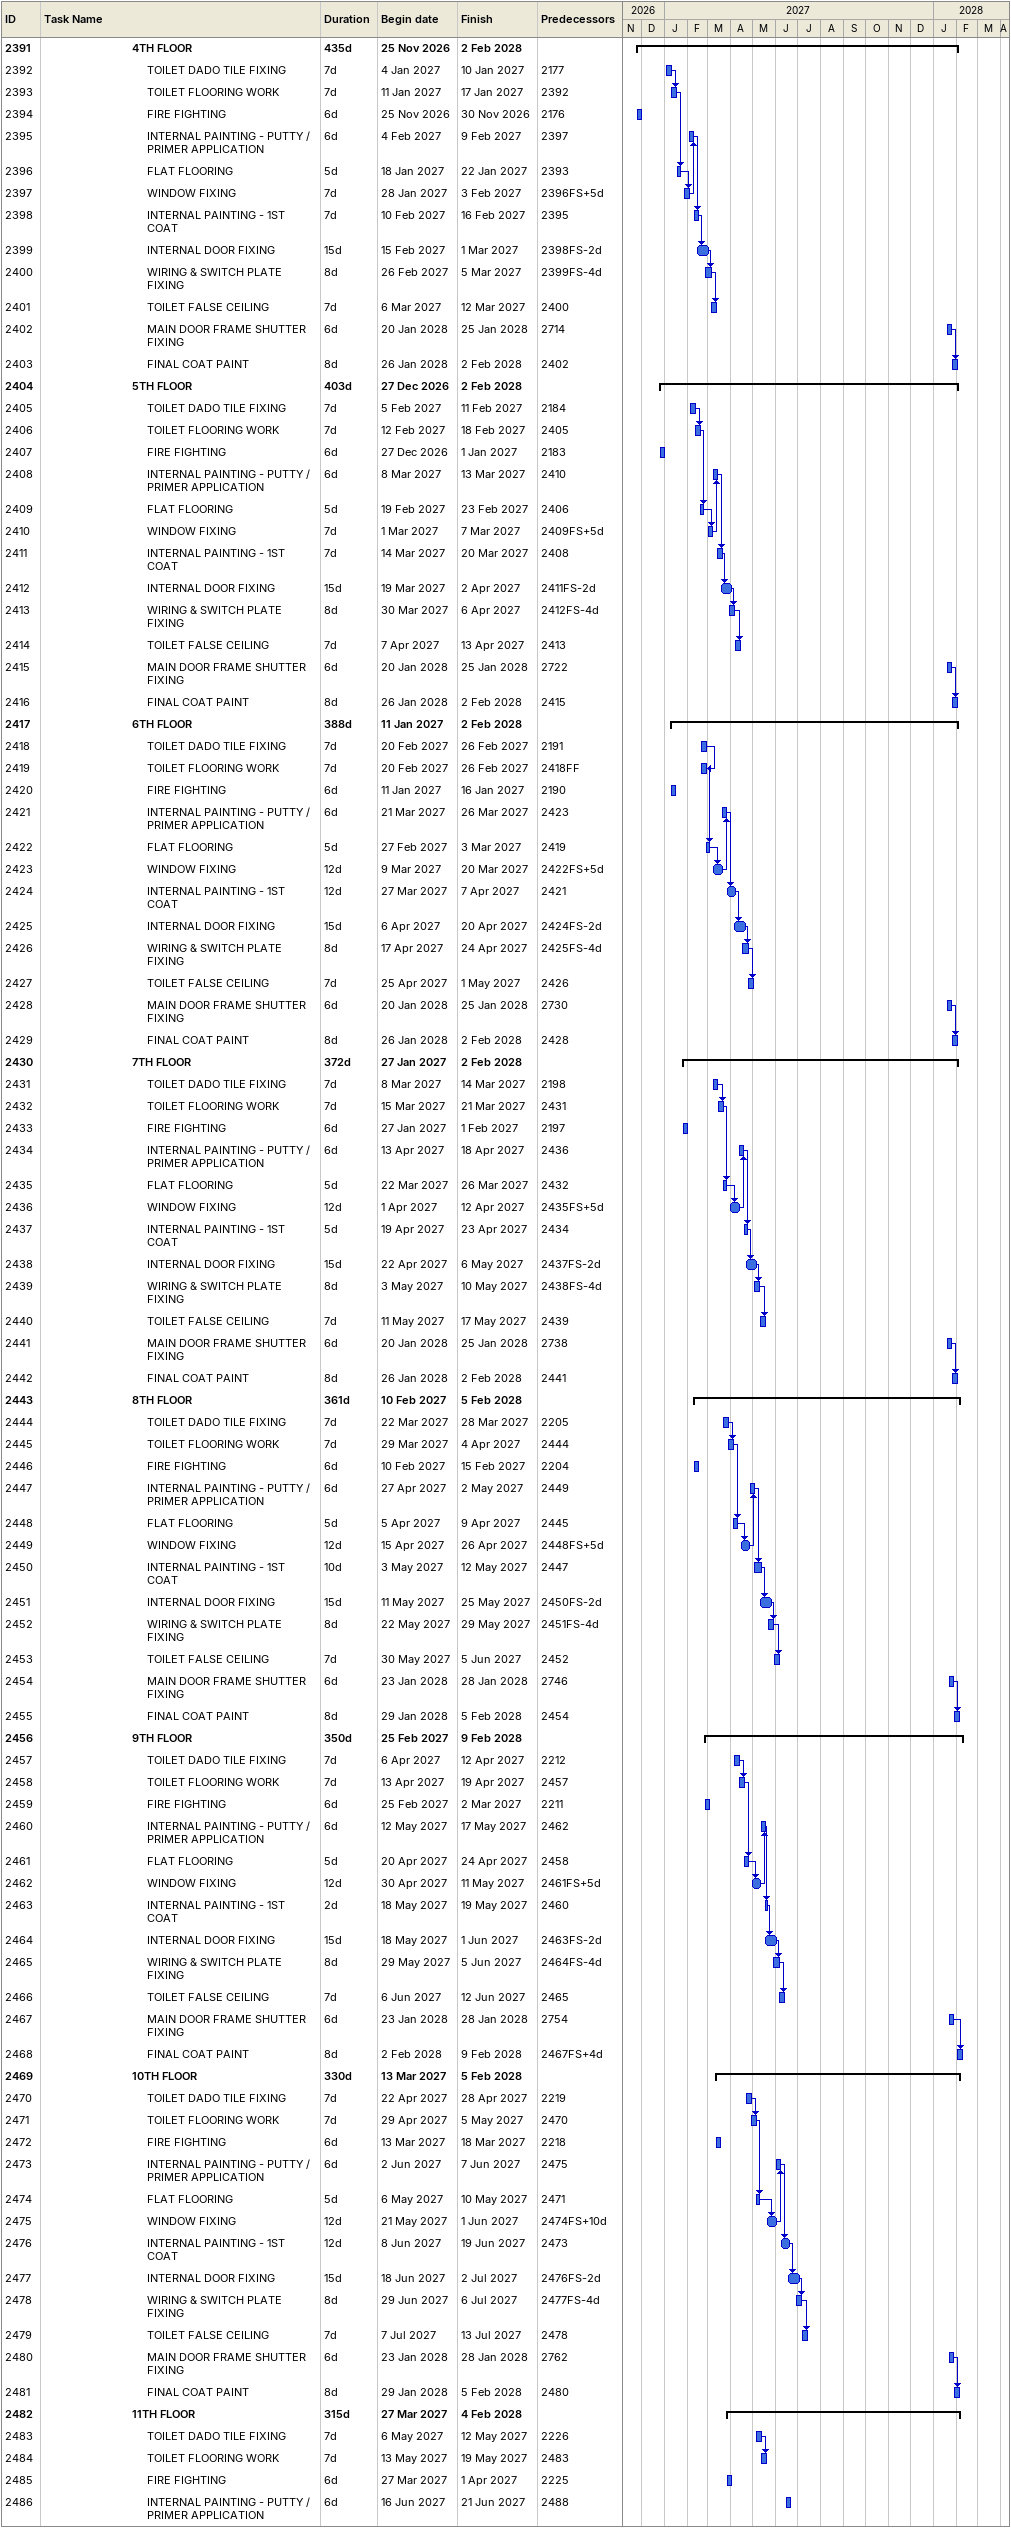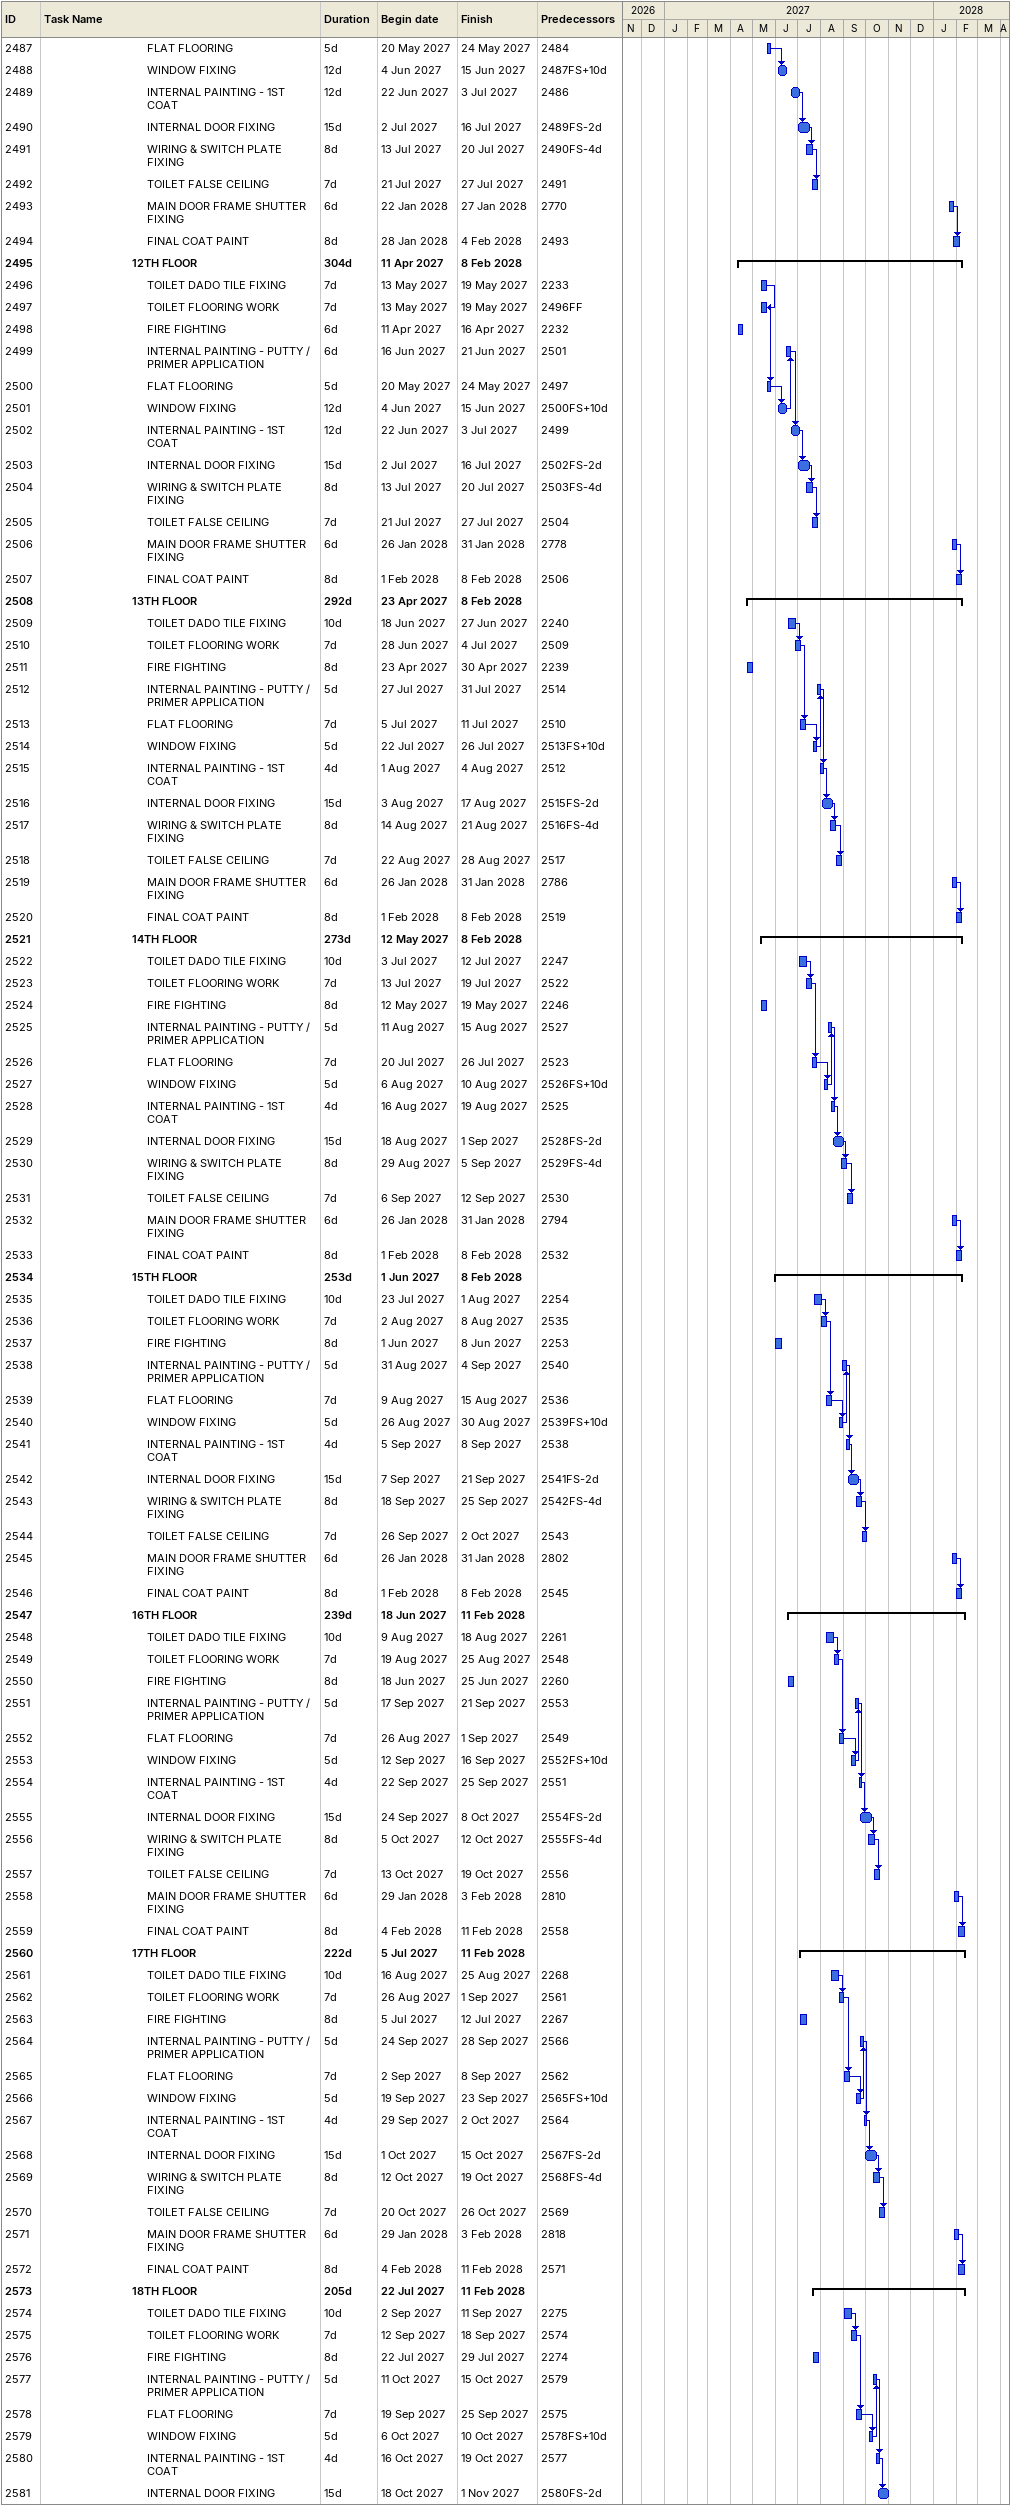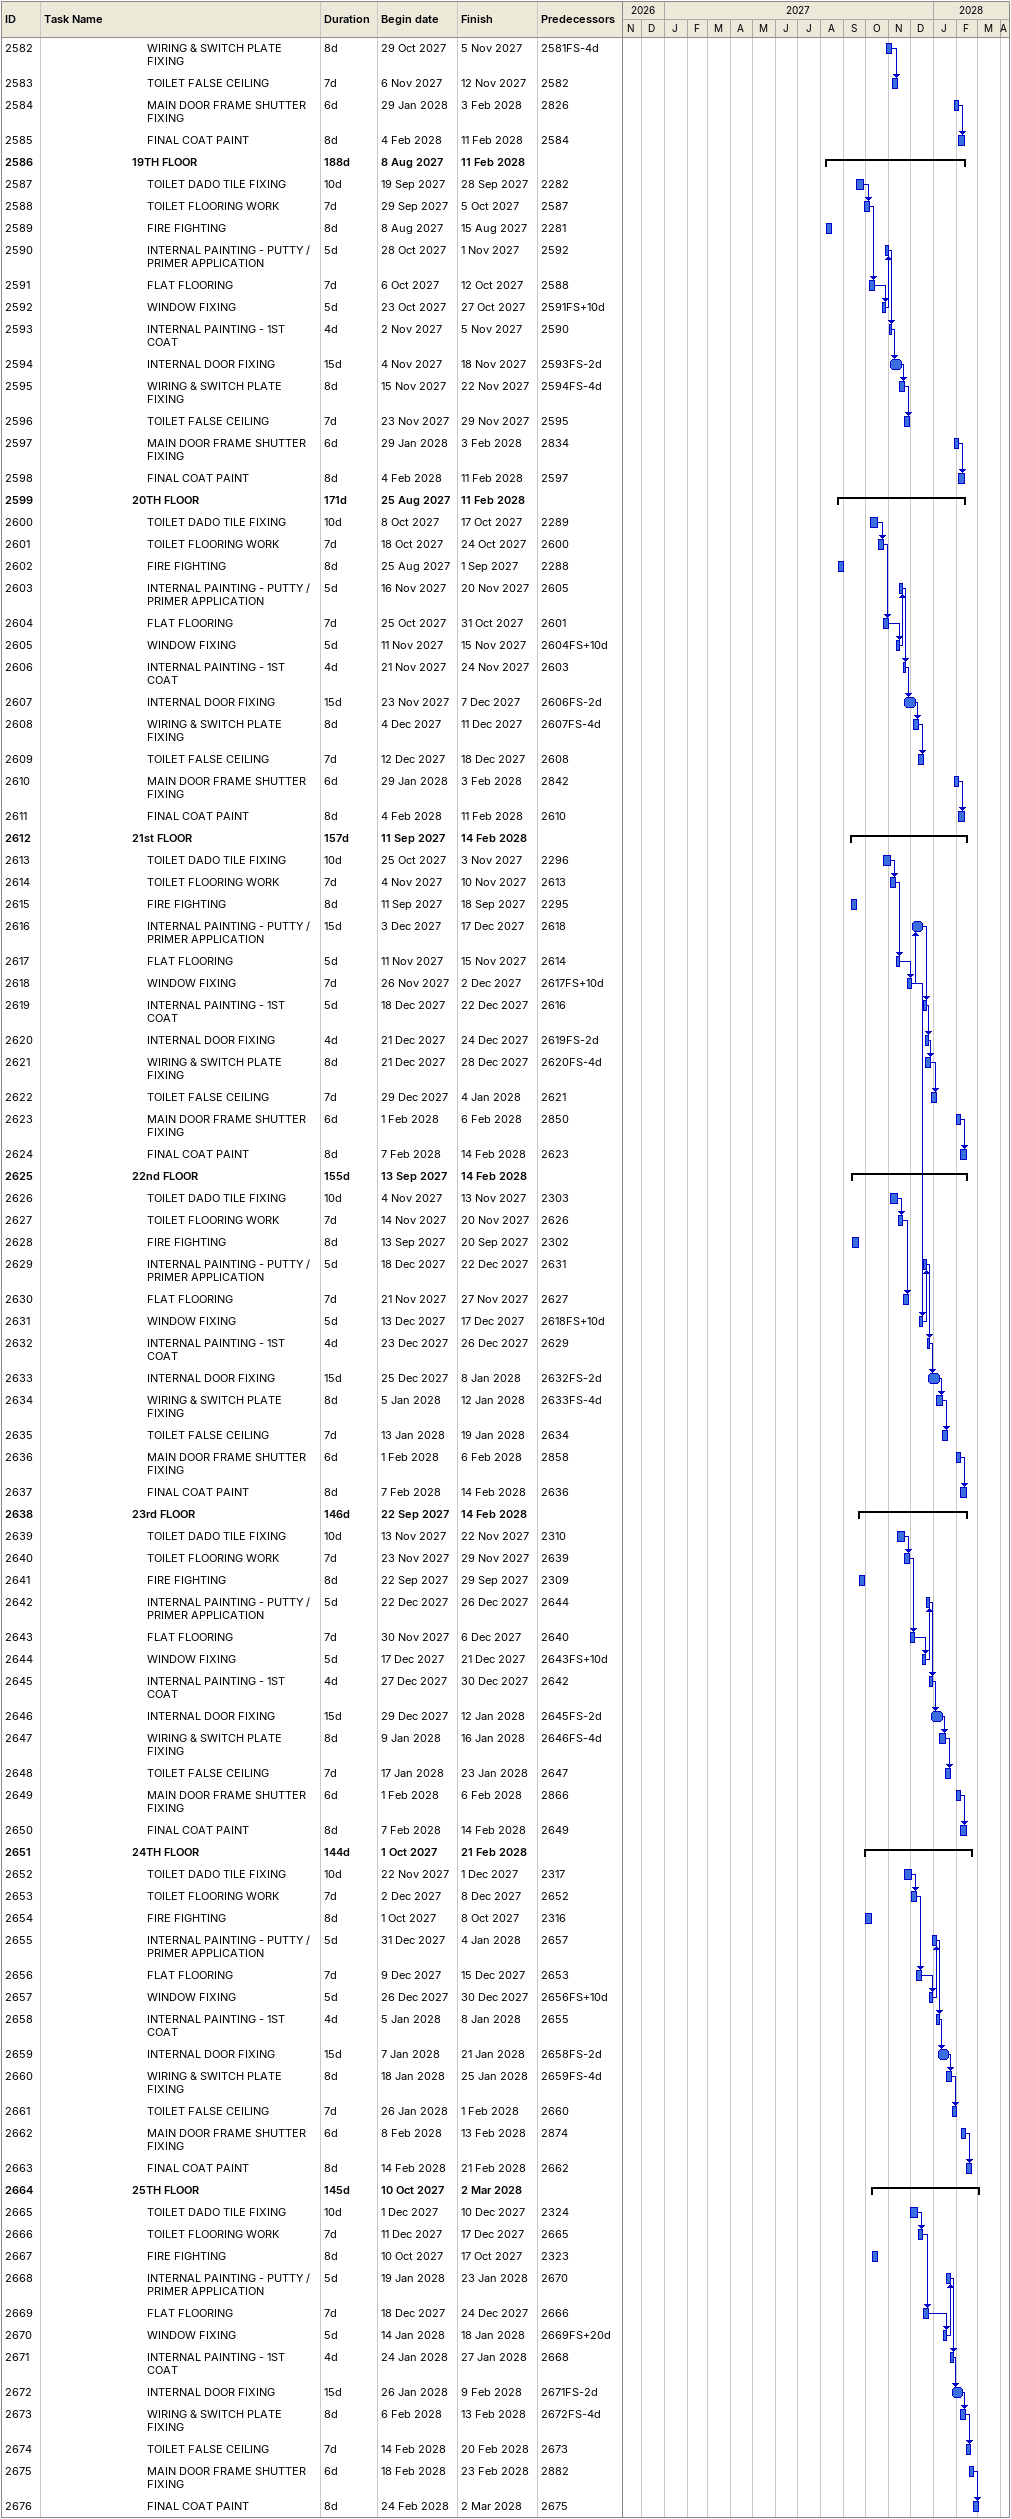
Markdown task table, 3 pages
| ID | Level | Task | Duration | Start | Finish | Predecessors |
|---|---|---|---|---|---|---|
| 2391 | 7 | **4TH FLOOR** | 435d | 2026-11-25 | 2028-02-02 |  |
| 2392 | 8 | TOILET DADO TILE FIXING | 7d | 2027-01-04 | 2027-01-10 | 2177 |
| 2393 | 8 | TOILET FLOORING WORK | 7d | 2027-01-11 | 2027-01-17 | 2392 |
| 2394 | 8 | FIRE FIGHTING | 6d | 2026-11-25 | 2026-11-30 | 2176 |
| 2395 | 8 | INTERNAL PAINTING - PUTTY / PRIMER APPLICATION | 6d | 2027-02-04 | 2027-02-09 | 2397 |
| 2396 | 8 | FLAT FLOORING | 5d | 2027-01-18 | 2027-01-22 | 2393 |
| 2397 | 8 | WINDOW FIXING | 7d | 2027-01-28 | 2027-02-03 | 2396FS+5d |
| 2398 | 8 | INTERNAL PAINTING - 1ST COAT | 7d | 2027-02-10 | 2027-02-16 | 2395 |
| 2399 | 8 | INTERNAL DOOR FIXING | 15d | 2027-02-15 | 2027-03-01 | 2398FS-2d |
| 2400 | 8 | WIRING & SWITCH PLATE FIXING | 8d | 2027-02-26 | 2027-03-05 | 2399FS-4d |
| 2401 | 8 | TOILET FALSE CEILING | 7d | 2027-03-06 | 2027-03-12 | 2400 |
| 2402 | 8 | MAIN DOOR FRAME SHUTTER FIXING | 6d | 2028-01-20 | 2028-01-25 | 2714 |
| 2403 | 8 | FINAL COAT PAINT | 8d | 2028-01-26 | 2028-02-02 | 2402 |
| 2404 | 7 | **5TH FLOOR** | 403d | 2026-12-27 | 2028-02-02 |  |
| 2405 | 8 | TOILET DADO TILE FIXING | 7d | 2027-02-05 | 2027-02-11 | 2184 |
| 2406 | 8 | TOILET FLOORING WORK | 7d | 2027-02-12 | 2027-02-18 | 2405 |
| 2407 | 8 | FIRE FIGHTING | 6d | 2026-12-27 | 2027-01-01 | 2183 |
| 2408 | 8 | INTERNAL PAINTING - PUTTY / PRIMER APPLICATION | 6d | 2027-03-08 | 2027-03-13 | 2410 |
| 2409 | 8 | FLAT FLOORING | 5d | 2027-02-19 | 2027-02-23 | 2406 |
| 2410 | 8 | WINDOW FIXING | 7d | 2027-03-01 | 2027-03-07 | 2409FS+5d |
| 2411 | 8 | INTERNAL PAINTING - 1ST COAT | 7d | 2027-03-14 | 2027-03-20 | 2408 |
| 2412 | 8 | INTERNAL DOOR FIXING | 15d | 2027-03-19 | 2027-04-02 | 2411FS-2d |
| 2413 | 8 | WIRING & SWITCH PLATE FIXING | 8d | 2027-03-30 | 2027-04-06 | 2412FS-4d |
| 2414 | 8 | TOILET FALSE CEILING | 7d | 2027-04-07 | 2027-04-13 | 2413 |
| 2415 | 8 | MAIN DOOR FRAME SHUTTER FIXING | 6d | 2028-01-20 | 2028-01-25 | 2722 |
| 2416 | 8 | FINAL COAT PAINT | 8d | 2028-01-26 | 2028-02-02 | 2415 |
| 2417 | 7 | **6TH FLOOR** | 388d | 2027-01-11 | 2028-02-02 |  |
| 2418 | 8 | TOILET DADO TILE FIXING | 7d | 2027-02-20 | 2027-02-26 | 2191 |
| 2419 | 8 | TOILET FLOORING WORK | 7d | 2027-02-20 | 2027-02-26 | 2418FF |
| 2420 | 8 | FIRE FIGHTING | 6d | 2027-01-11 | 2027-01-16 | 2190 |
| 2421 | 8 | INTERNAL PAINTING - PUTTY / PRIMER APPLICATION | 6d | 2027-03-21 | 2027-03-26 | 2423 |
| 2422 | 8 | FLAT FLOORING | 5d | 2027-02-27 | 2027-03-03 | 2419 |
| 2423 | 8 | WINDOW FIXING | 12d | 2027-03-09 | 2027-03-20 | 2422FS+5d |
| 2424 | 8 | INTERNAL PAINTING - 1ST COAT | 12d | 2027-03-27 | 2027-04-07 | 2421 |
| 2425 | 8 | INTERNAL DOOR FIXING | 15d | 2027-04-06 | 2027-04-20 | 2424FS-2d |
| 2426 | 8 | WIRING & SWITCH PLATE FIXING | 8d | 2027-04-17 | 2027-04-24 | 2425FS-4d |
| 2427 | 8 | TOILET FALSE CEILING | 7d | 2027-04-25 | 2027-05-01 | 2426 |
| 2428 | 8 | MAIN DOOR FRAME SHUTTER FIXING | 6d | 2028-01-20 | 2028-01-25 | 2730 |
| 2429 | 8 | FINAL COAT PAINT | 8d | 2028-01-26 | 2028-02-02 | 2428 |
| 2430 | 7 | **7TH FLOOR** | 372d | 2027-01-27 | 2028-02-02 |  |
| 2431 | 8 | TOILET DADO TILE FIXING | 7d | 2027-03-08 | 2027-03-14 | 2198 |
| 2432 | 8 | TOILET FLOORING WORK | 7d | 2027-03-15 | 2027-03-21 | 2431 |
| 2433 | 8 | FIRE FIGHTING | 6d | 2027-01-27 | 2027-02-01 | 2197 |
| 2434 | 8 | INTERNAL PAINTING - PUTTY / PRIMER APPLICATION | 6d | 2027-04-13 | 2027-04-18 | 2436 |
| 2435 | 8 | FLAT FLOORING | 5d | 2027-03-22 | 2027-03-26 | 2432 |
| 2436 | 8 | WINDOW FIXING | 12d | 2027-04-01 | 2027-04-12 | 2435FS+5d |
| 2437 | 8 | INTERNAL PAINTING - 1ST COAT | 5d | 2027-04-19 | 2027-04-23 | 2434 |
| 2438 | 8 | INTERNAL DOOR FIXING | 15d | 2027-04-22 | 2027-05-06 | 2437FS-2d |
| 2439 | 8 | WIRING & SWITCH PLATE FIXING | 8d | 2027-05-03 | 2027-05-10 | 2438FS-4d |
| 2440 | 8 | TOILET FALSE CEILING | 7d | 2027-05-11 | 2027-05-17 | 2439 |
| 2441 | 8 | MAIN DOOR FRAME SHUTTER FIXING | 6d | 2028-01-20 | 2028-01-25 | 2738 |
| 2442 | 8 | FINAL COAT PAINT | 8d | 2028-01-26 | 2028-02-02 | 2441 |
| 2443 | 7 | **8TH FLOOR** | 361d | 2027-02-10 | 2028-02-05 |  |
| 2444 | 8 | TOILET DADO TILE FIXING | 7d | 2027-03-22 | 2027-03-28 | 2205 |
| 2445 | 8 | TOILET FLOORING WORK | 7d | 2027-03-29 | 2027-04-04 | 2444 |
| 2446 | 8 | FIRE FIGHTING | 6d | 2027-02-10 | 2027-02-15 | 2204 |
| 2447 | 8 | INTERNAL PAINTING - PUTTY / PRIMER APPLICATION | 6d | 2027-04-27 | 2027-05-02 | 2449 |
| 2448 | 8 | FLAT FLOORING | 5d | 2027-04-05 | 2027-04-09 | 2445 |
| 2449 | 8 | WINDOW FIXING | 12d | 2027-04-15 | 2027-04-26 | 2448FS+5d |
| 2450 | 8 | INTERNAL PAINTING - 1ST COAT | 10d | 2027-05-03 | 2027-05-12 | 2447 |
| 2451 | 8 | INTERNAL DOOR FIXING | 15d | 2027-05-11 | 2027-05-25 | 2450FS-2d |
| 2452 | 8 | WIRING & SWITCH PLATE FIXING | 8d | 2027-05-22 | 2027-05-29 | 2451FS-4d |
| 2453 | 8 | TOILET FALSE CEILING | 7d | 2027-05-30 | 2027-06-05 | 2452 |
| 2454 | 8 | MAIN DOOR FRAME SHUTTER FIXING | 6d | 2028-01-23 | 2028-01-28 | 2746 |
| 2455 | 8 | FINAL COAT PAINT | 8d | 2028-01-29 | 2028-02-05 | 2454 |
| 2456 | 7 | **9TH FLOOR** | 350d | 2027-02-25 | 2028-02-09 |  |
| 2457 | 8 | TOILET DADO TILE FIXING | 7d | 2027-04-06 | 2027-04-12 | 2212 |
| 2458 | 8 | TOILET FLOORING WORK | 7d | 2027-04-13 | 2027-04-19 | 2457 |
| 2459 | 8 | FIRE FIGHTING | 6d | 2027-02-25 | 2027-03-02 | 2211 |
| 2460 | 8 | INTERNAL PAINTING - PUTTY / PRIMER APPLICATION | 6d | 2027-05-12 | 2027-05-17 | 2462 |
| 2461 | 8 | FLAT FLOORING | 5d | 2027-04-20 | 2027-04-24 | 2458 |
| 2462 | 8 | WINDOW FIXING | 12d | 2027-04-30 | 2027-05-11 | 2461FS+5d |
| 2463 | 8 | INTERNAL PAINTING - 1ST COAT | 2d | 2027-05-18 | 2027-05-19 | 2460 |
| 2464 | 8 | INTERNAL DOOR FIXING | 15d | 2027-05-18 | 2027-06-01 | 2463FS-2d |
| 2465 | 8 | WIRING & SWITCH PLATE FIXING | 8d | 2027-05-29 | 2027-06-05 | 2464FS-4d |
| 2466 | 8 | TOILET FALSE CEILING | 7d | 2027-06-06 | 2027-06-12 | 2465 |
| 2467 | 8 | MAIN DOOR FRAME SHUTTER FIXING | 6d | 2028-01-23 | 2028-01-28 | 2754 |
| 2468 | 8 | FINAL COAT PAINT | 8d | 2028-02-02 | 2028-02-09 | 2467FS+4d |
| 2469 | 7 | **10TH FLOOR** | 330d | 2027-03-13 | 2028-02-05 |  |
| 2470 | 8 | TOILET DADO TILE FIXING | 7d | 2027-04-22 | 2027-04-28 | 2219 |
| 2471 | 8 | TOILET FLOORING WORK | 7d | 2027-04-29 | 2027-05-05 | 2470 |
| 2472 | 8 | FIRE FIGHTING | 6d | 2027-03-13 | 2027-03-18 | 2218 |
| 2473 | 8 | INTERNAL PAINTING - PUTTY / PRIMER APPLICATION | 6d | 2027-06-02 | 2027-06-07 | 2475 |
| 2474 | 8 | FLAT FLOORING | 5d | 2027-05-06 | 2027-05-10 | 2471 |
| 2475 | 8 | WINDOW FIXING | 12d | 2027-05-21 | 2027-06-01 | 2474FS+10d |
| 2476 | 8 | INTERNAL PAINTING - 1ST COAT | 12d | 2027-06-08 | 2027-06-19 | 2473 |
| 2477 | 8 | INTERNAL DOOR FIXING | 15d | 2027-06-18 | 2027-07-02 | 2476FS-2d |
| 2478 | 8 | WIRING & SWITCH PLATE FIXING | 8d | 2027-06-29 | 2027-07-06 | 2477FS-4d |
| 2479 | 8 | TOILET FALSE CEILING | 7d | 2027-07-07 | 2027-07-13 | 2478 |
| 2480 | 8 | MAIN DOOR FRAME SHUTTER FIXING | 6d | 2028-01-23 | 2028-01-28 | 2762 |
| 2481 | 8 | FINAL COAT PAINT | 8d | 2028-01-29 | 2028-02-05 | 2480 |
| 2482 | 7 | **11TH FLOOR** | 315d | 2027-03-27 | 2028-02-04 |  |
| 2483 | 8 | TOILET DADO TILE FIXING | 7d | 2027-05-06 | 2027-05-12 | 2226 |
| 2484 | 8 | TOILET FLOORING WORK | 7d | 2027-05-13 | 2027-05-19 | 2483 |
| 2485 | 8 | FIRE FIGHTING | 6d | 2027-03-27 | 2027-04-01 | 2225 |
| 2486 | 8 | INTERNAL PAINTING - PUTTY / PRIMER APPLICATION | 6d | 2027-06-16 | 2027-06-21 | 2488 |
| 2487 | 8 | FLAT FLOORING | 5d | 2027-05-20 | 2027-05-24 | 2484 |
| 2488 | 8 | WINDOW FIXING | 12d | 2027-06-04 | 2027-06-15 | 2487FS+10d |
| 2489 | 8 | INTERNAL PAINTING - 1ST COAT | 12d | 2027-06-22 | 2027-07-03 | 2486 |
| 2490 | 8 | INTERNAL DOOR FIXING | 15d | 2027-07-02 | 2027-07-16 | 2489FS-2d |
| 2491 | 8 | WIRING & SWITCH PLATE FIXING | 8d | 2027-07-13 | 2027-07-20 | 2490FS-4d |
| 2492 | 8 | TOILET FALSE CEILING | 7d | 2027-07-21 | 2027-07-27 | 2491 |
| 2493 | 8 | MAIN DOOR FRAME SHUTTER FIXING | 6d | 2028-01-22 | 2028-01-27 | 2770 |
| 2494 | 8 | FINAL COAT PAINT | 8d | 2028-01-28 | 2028-02-04 | 2493 |
| 2495 | 7 | **12TH FLOOR** | 304d | 2027-04-11 | 2028-02-08 |  |
| 2496 | 8 | TOILET DADO TILE FIXING | 7d | 2027-05-13 | 2027-05-19 | 2233 |
| 2497 | 8 | TOILET FLOORING WORK | 7d | 2027-05-13 | 2027-05-19 | 2496FF |
| 2498 | 8 | FIRE FIGHTING | 6d | 2027-04-11 | 2027-04-16 | 2232 |
| 2499 | 8 | INTERNAL PAINTING - PUTTY / PRIMER APPLICATION | 6d | 2027-06-16 | 2027-06-21 | 2501 |
| 2500 | 8 | FLAT FLOORING | 5d | 2027-05-20 | 2027-05-24 | 2497 |
| 2501 | 8 | WINDOW FIXING | 12d | 2027-06-04 | 2027-06-15 | 2500FS+10d |
| 2502 | 8 | INTERNAL PAINTING - 1ST COAT | 12d | 2027-06-22 | 2027-07-03 | 2499 |
| 2503 | 8 | INTERNAL DOOR FIXING | 15d | 2027-07-02 | 2027-07-16 | 2502FS-2d |
| 2504 | 8 | WIRING & SWITCH PLATE FIXING | 8d | 2027-07-13 | 2027-07-20 | 2503FS-4d |
| 2505 | 8 | TOILET FALSE CEILING | 7d | 2027-07-21 | 2027-07-27 | 2504 |
| 2506 | 8 | MAIN DOOR FRAME SHUTTER FIXING | 6d | 2028-01-26 | 2028-01-31 | 2778 |
| 2507 | 8 | FINAL COAT PAINT | 8d | 2028-02-01 | 2028-02-08 | 2506 |
| 2508 | 7 | **13TH FLOOR** | 292d | 2027-04-23 | 2028-02-08 |  |
| 2509 | 8 | TOILET DADO TILE FIXING | 10d | 2027-06-18 | 2027-06-27 | 2240 |
| 2510 | 8 | TOILET FLOORING WORK | 7d | 2027-06-28 | 2027-07-04 | 2509 |
| 2511 | 8 | FIRE FIGHTING | 8d | 2027-04-23 | 2027-04-30 | 2239 |
| 2512 | 8 | INTERNAL PAINTING - PUTTY / PRIMER APPLICATION | 5d | 2027-07-27 | 2027-07-31 | 2514 |
| 2513 | 8 | FLAT FLOORING | 7d | 2027-07-05 | 2027-07-11 | 2510 |
| 2514 | 8 | WINDOW FIXING | 5d | 2027-07-22 | 2027-07-26 | 2513FS+10d |
| 2515 | 8 | INTERNAL PAINTING - 1ST COAT | 4d | 2027-08-01 | 2027-08-04 | 2512 |
| 2516 | 8 | INTERNAL DOOR FIXING | 15d | 2027-08-03 | 2027-08-17 | 2515FS-2d |
| 2517 | 8 | WIRING & SWITCH PLATE FIXING | 8d | 2027-08-14 | 2027-08-21 | 2516FS-4d |
| 2518 | 8 | TOILET FALSE CEILING | 7d | 2027-08-22 | 2027-08-28 | 2517 |
| 2519 | 8 | MAIN DOOR FRAME SHUTTER FIXING | 6d | 2028-01-26 | 2028-01-31 | 2786 |
| 2520 | 8 | FINAL COAT PAINT | 8d | 2028-02-01 | 2028-02-08 | 2519 |
| 2521 | 7 | **14TH FLOOR** | 273d | 2027-05-12 | 2028-02-08 |  |
| 2522 | 8 | TOILET DADO TILE FIXING | 10d | 2027-07-03 | 2027-07-12 | 2247 |
| 2523 | 8 | TOILET FLOORING WORK | 7d | 2027-07-13 | 2027-07-19 | 2522 |
| 2524 | 8 | FIRE FIGHTING | 8d | 2027-05-12 | 2027-05-19 | 2246 |
| 2525 | 8 | INTERNAL PAINTING - PUTTY / PRIMER APPLICATION | 5d | 2027-08-11 | 2027-08-15 | 2527 |
| 2526 | 8 | FLAT FLOORING | 7d | 2027-07-20 | 2027-07-26 | 2523 |
| 2527 | 8 | WINDOW FIXING | 5d | 2027-08-06 | 2027-08-10 | 2526FS+10d |
| 2528 | 8 | INTERNAL PAINTING - 1ST COAT | 4d | 2027-08-16 | 2027-08-19 | 2525 |
| 2529 | 8 | INTERNAL DOOR FIXING | 15d | 2027-08-18 | 2027-09-01 | 2528FS-2d |
| 2530 | 8 | WIRING & SWITCH PLATE FIXING | 8d | 2027-08-29 | 2027-09-05 | 2529FS-4d |
| 2531 | 8 | TOILET FALSE CEILING | 7d | 2027-09-06 | 2027-09-12 | 2530 |
| 2532 | 8 | MAIN DOOR FRAME SHUTTER FIXING | 6d | 2028-01-26 | 2028-01-31 | 2794 |
| 2533 | 8 | FINAL COAT PAINT | 8d | 2028-02-01 | 2028-02-08 | 2532 |
| 2534 | 7 | **15TH FLOOR** | 253d | 2027-06-01 | 2028-02-08 |  |
| 2535 | 8 | TOILET DADO TILE FIXING | 10d | 2027-07-23 | 2027-08-01 | 2254 |
| 2536 | 8 | TOILET FLOORING WORK | 7d | 2027-08-02 | 2027-08-08 | 2535 |
| 2537 | 8 | FIRE FIGHTING | 8d | 2027-06-01 | 2027-06-08 | 2253 |
| 2538 | 8 | INTERNAL PAINTING - PUTTY / PRIMER APPLICATION | 5d | 2027-08-31 | 2027-09-04 | 2540 |
| 2539 | 8 | FLAT FLOORING | 7d | 2027-08-09 | 2027-08-15 | 2536 |
| 2540 | 8 | WINDOW FIXING | 5d | 2027-08-26 | 2027-08-30 | 2539FS+10d |
| 2541 | 8 | INTERNAL PAINTING - 1ST COAT | 4d | 2027-09-05 | 2027-09-08 | 2538 |
| 2542 | 8 | INTERNAL DOOR FIXING | 15d | 2027-09-07 | 2027-09-21 | 2541FS-2d |
| 2543 | 8 | WIRING & SWITCH PLATE FIXING | 8d | 2027-09-18 | 2027-09-25 | 2542FS-4d |
| 2544 | 8 | TOILET FALSE CEILING | 7d | 2027-09-26 | 2027-10-02 | 2543 |
| 2545 | 8 | MAIN DOOR FRAME SHUTTER FIXING | 6d | 2028-01-26 | 2028-01-31 | 2802 |
| 2546 | 8 | FINAL COAT PAINT | 8d | 2028-02-01 | 2028-02-08 | 2545 |
| 2547 | 7 | **16TH FLOOR** | 239d | 2027-06-18 | 2028-02-11 |  |
| 2548 | 8 | TOILET DADO TILE FIXING | 10d | 2027-08-09 | 2027-08-18 | 2261 |
| 2549 | 8 | TOILET FLOORING WORK | 7d | 2027-08-19 | 2027-08-25 | 2548 |
| 2550 | 8 | FIRE FIGHTING | 8d | 2027-06-18 | 2027-06-25 | 2260 |
| 2551 | 8 | INTERNAL PAINTING - PUTTY / PRIMER APPLICATION | 5d | 2027-09-17 | 2027-09-21 | 2553 |
| 2552 | 8 | FLAT FLOORING | 7d | 2027-08-26 | 2027-09-01 | 2549 |
| 2553 | 8 | WINDOW FIXING | 5d | 2027-09-12 | 2027-09-16 | 2552FS+10d |
| 2554 | 8 | INTERNAL PAINTING - 1ST COAT | 4d | 2027-09-22 | 2027-09-25 | 2551 |
| 2555 | 8 | INTERNAL DOOR FIXING | 15d | 2027-09-24 | 2027-10-08 | 2554FS-2d |
| 2556 | 8 | WIRING & SWITCH PLATE FIXING | 8d | 2027-10-05 | 2027-10-12 | 2555FS-4d |
| 2557 | 8 | TOILET FALSE CEILING | 7d | 2027-10-13 | 2027-10-19 | 2556 |
| 2558 | 8 | MAIN DOOR FRAME SHUTTER FIXING | 6d | 2028-01-29 | 2028-02-03 | 2810 |
| 2559 | 8 | FINAL COAT PAINT | 8d | 2028-02-04 | 2028-02-11 | 2558 |
| 2560 | 7 | **17TH FLOOR** | 222d | 2027-07-05 | 2028-02-11 |  |
| 2561 | 8 | TOILET DADO TILE FIXING | 10d | 2027-08-16 | 2027-08-25 | 2268 |
| 2562 | 8 | TOILET FLOORING WORK | 7d | 2027-08-26 | 2027-09-01 | 2561 |
| 2563 | 8 | FIRE FIGHTING | 8d | 2027-07-05 | 2027-07-12 | 2267 |
| 2564 | 8 | INTERNAL PAINTING - PUTTY / PRIMER APPLICATION | 5d | 2027-09-24 | 2027-09-28 | 2566 |
| 2565 | 8 | FLAT FLOORING | 7d | 2027-09-02 | 2027-09-08 | 2562 |
| 2566 | 8 | WINDOW FIXING | 5d | 2027-09-19 | 2027-09-23 | 2565FS+10d |
| 2567 | 8 | INTERNAL PAINTING - 1ST COAT | 4d | 2027-09-29 | 2027-10-02 | 2564 |
| 2568 | 8 | INTERNAL DOOR FIXING | 15d | 2027-10-01 | 2027-10-15 | 2567FS-2d |
| 2569 | 8 | WIRING & SWITCH PLATE FIXING | 8d | 2027-10-12 | 2027-10-19 | 2568FS-4d |
| 2570 | 8 | TOILET FALSE CEILING | 7d | 2027-10-20 | 2027-10-26 | 2569 |
| 2571 | 8 | MAIN DOOR FRAME SHUTTER FIXING | 6d | 2028-01-29 | 2028-02-03 | 2818 |
| 2572 | 8 | FINAL COAT PAINT | 8d | 2028-02-04 | 2028-02-11 | 2571 |
| 2573 | 7 | **18TH FLOOR** | 205d | 2027-07-22 | 2028-02-11 |  |
| 2574 | 8 | TOILET DADO TILE FIXING | 10d | 2027-09-02 | 2027-09-11 | 2275 |
| 2575 | 8 | TOILET FLOORING WORK | 7d | 2027-09-12 | 2027-09-18 | 2574 |
| 2576 | 8 | FIRE FIGHTING | 8d | 2027-07-22 | 2027-07-29 | 2274 |
| 2577 | 8 | INTERNAL PAINTING - PUTTY / PRIMER APPLICATION | 5d | 2027-10-11 | 2027-10-15 | 2579 |
| 2578 | 8 | FLAT FLOORING | 7d | 2027-09-19 | 2027-09-25 | 2575 |
| 2579 | 8 | WINDOW FIXING | 5d | 2027-10-06 | 2027-10-10 | 2578FS+10d |
| 2580 | 8 | INTERNAL PAINTING - 1ST COAT | 4d | 2027-10-16 | 2027-10-19 | 2577 |
| 2581 | 8 | INTERNAL DOOR FIXING | 15d | 2027-10-18 | 2027-11-01 | 2580FS-2d |
| 2582 | 8 | WIRING & SWITCH PLATE FIXING | 8d | 2027-10-29 | 2027-11-05 | 2581FS-4d |
| 2583 | 8 | TOILET FALSE CEILING | 7d | 2027-11-06 | 2027-11-12 | 2582 |
| 2584 | 8 | MAIN DOOR FRAME SHUTTER FIXING | 6d | 2028-01-29 | 2028-02-03 | 2826 |
| 2585 | 8 | FINAL COAT PAINT | 8d | 2028-02-04 | 2028-02-11 | 2584 |
| 2586 | 7 | **19TH FLOOR** | 188d | 2027-08-08 | 2028-02-11 |  |
| 2587 | 8 | TOILET DADO TILE FIXING | 10d | 2027-09-19 | 2027-09-28 | 2282 |
| 2588 | 8 | TOILET FLOORING WORK | 7d | 2027-09-29 | 2027-10-05 | 2587 |
| 2589 | 8 | FIRE FIGHTING | 8d | 2027-08-08 | 2027-08-15 | 2281 |
| 2590 | 8 | INTERNAL PAINTING - PUTTY / PRIMER APPLICATION | 5d | 2027-10-28 | 2027-11-01 | 2592 |
| 2591 | 8 | FLAT FLOORING | 7d | 2027-10-06 | 2027-10-12 | 2588 |
| 2592 | 8 | WINDOW FIXING | 5d | 2027-10-23 | 2027-10-27 | 2591FS+10d |
| 2593 | 8 | INTERNAL PAINTING - 1ST COAT | 4d | 2027-11-02 | 2027-11-05 | 2590 |
| 2594 | 8 | INTERNAL DOOR FIXING | 15d | 2027-11-04 | 2027-11-18 | 2593FS-2d |
| 2595 | 8 | WIRING & SWITCH PLATE FIXING | 8d | 2027-11-15 | 2027-11-22 | 2594FS-4d |
| 2596 | 8 | TOILET FALSE CEILING | 7d | 2027-11-23 | 2027-11-29 | 2595 |
| 2597 | 8 | MAIN DOOR FRAME SHUTTER FIXING | 6d | 2028-01-29 | 2028-02-03 | 2834 |
| 2598 | 8 | FINAL COAT PAINT | 8d | 2028-02-04 | 2028-02-11 | 2597 |
| 2599 | 7 | **20TH FLOOR** | 171d | 2027-08-25 | 2028-02-11 |  |
| 2600 | 8 | TOILET DADO TILE FIXING | 10d | 2027-10-08 | 2027-10-17 | 2289 |
| 2601 | 8 | TOILET FLOORING WORK | 7d | 2027-10-18 | 2027-10-24 | 2600 |
| 2602 | 8 | FIRE FIGHTING | 8d | 2027-08-25 | 2027-09-01 | 2288 |
| 2603 | 8 | INTERNAL PAINTING - PUTTY / PRIMER APPLICATION | 5d | 2027-11-16 | 2027-11-20 | 2605 |
| 2604 | 8 | FLAT FLOORING | 7d | 2027-10-25 | 2027-10-31 | 2601 |
| 2605 | 8 | WINDOW FIXING | 5d | 2027-11-11 | 2027-11-15 | 2604FS+10d |
| 2606 | 8 | INTERNAL PAINTING - 1ST COAT | 4d | 2027-11-21 | 2027-11-24 | 2603 |
| 2607 | 8 | INTERNAL DOOR FIXING | 15d | 2027-11-23 | 2027-12-07 | 2606FS-2d |
| 2608 | 8 | WIRING & SWITCH PLATE FIXING | 8d | 2027-12-04 | 2027-12-11 | 2607FS-4d |
| 2609 | 8 | TOILET FALSE CEILING | 7d | 2027-12-12 | 2027-12-18 | 2608 |
| 2610 | 8 | MAIN DOOR FRAME SHUTTER FIXING | 6d | 2028-01-29 | 2028-02-03 | 2842 |
| 2611 | 8 | FINAL COAT PAINT | 8d | 2028-02-04 | 2028-02-11 | 2610 |
| 2612 | 7 | **21st FLOOR** | 157d | 2027-09-11 | 2028-02-14 |  |
| 2613 | 8 | TOILET DADO TILE FIXING | 10d | 2027-10-25 | 2027-11-03 | 2296 |
| 2614 | 8 | TOILET FLOORING WORK | 7d | 2027-11-04 | 2027-11-10 | 2613 |
| 2615 | 8 | FIRE FIGHTING | 8d | 2027-09-11 | 2027-09-18 | 2295 |
| 2616 | 8 | INTERNAL PAINTING - PUTTY / PRIMER APPLICATION | 15d | 2027-12-03 | 2027-12-17 | 2618 |
| 2617 | 8 | FLAT FLOORING | 5d | 2027-11-11 | 2027-11-15 | 2614 |
| 2618 | 8 | WINDOW FIXING | 7d | 2027-11-26 | 2027-12-02 | 2617FS+10d |
| 2619 | 8 | INTERNAL PAINTING - 1ST COAT | 5d | 2027-12-18 | 2027-12-22 | 2616 |
| 2620 | 8 | INTERNAL DOOR FIXING | 4d | 2027-12-21 | 2027-12-24 | 2619FS-2d |
| 2621 | 8 | WIRING & SWITCH PLATE FIXING | 8d | 2027-12-21 | 2027-12-28 | 2620FS-4d |
| 2622 | 8 | TOILET FALSE CEILING | 7d | 2027-12-29 | 2028-01-04 | 2621 |
| 2623 | 8 | MAIN DOOR FRAME SHUTTER FIXING | 6d | 2028-02-01 | 2028-02-06 | 2850 |
| 2624 | 8 | FINAL COAT PAINT | 8d | 2028-02-07 | 2028-02-14 | 2623 |
| 2625 | 7 | **22nd FLOOR** | 155d | 2027-09-13 | 2028-02-14 |  |
| 2626 | 8 | TOILET DADO TILE FIXING | 10d | 2027-11-04 | 2027-11-13 | 2303 |
| 2627 | 8 | TOILET FLOORING WORK | 7d | 2027-11-14 | 2027-11-20 | 2626 |
| 2628 | 8 | FIRE FIGHTING | 8d | 2027-09-13 | 2027-09-20 | 2302 |
| 2629 | 8 | INTERNAL PAINTING - PUTTY / PRIMER APPLICATION | 5d | 2027-12-18 | 2027-12-22 | 2631 |
| 2630 | 8 | FLAT FLOORING | 7d | 2027-11-21 | 2027-11-27 | 2627 |
| 2631 | 8 | WINDOW FIXING | 5d | 2027-12-13 | 2027-12-17 | 2618FS+10d |
| 2632 | 8 | INTERNAL PAINTING - 1ST COAT | 4d | 2027-12-23 | 2027-12-26 | 2629 |
| 2633 | 8 | INTERNAL DOOR FIXING | 15d | 2027-12-25 | 2028-01-08 | 2632FS-2d |
| 2634 | 8 | WIRING & SWITCH PLATE FIXING | 8d | 2028-01-05 | 2028-01-12 | 2633FS-4d |
| 2635 | 8 | TOILET FALSE CEILING | 7d | 2028-01-13 | 2028-01-19 | 2634 |
| 2636 | 8 | MAIN DOOR FRAME SHUTTER FIXING | 6d | 2028-02-01 | 2028-02-06 | 2858 |
| 2637 | 8 | FINAL COAT PAINT | 8d | 2028-02-07 | 2028-02-14 | 2636 |
| 2638 | 7 | **23rd FLOOR** | 146d | 2027-09-22 | 2028-02-14 |  |
| 2639 | 8 | TOILET DADO TILE FIXING | 10d | 2027-11-13 | 2027-11-22 | 2310 |
| 2640 | 8 | TOILET FLOORING WORK | 7d | 2027-11-23 | 2027-11-29 | 2639 |
| 2641 | 8 | FIRE FIGHTING | 8d | 2027-09-22 | 2027-09-29 | 2309 |
| 2642 | 8 | INTERNAL PAINTING - PUTTY / PRIMER APPLICATION | 5d | 2027-12-22 | 2027-12-26 | 2644 |
| 2643 | 8 | FLAT FLOORING | 7d | 2027-11-30 | 2027-12-06 | 2640 |
| 2644 | 8 | WINDOW FIXING | 5d | 2027-12-17 | 2027-12-21 | 2643FS+10d |
| 2645 | 8 | INTERNAL PAINTING - 1ST COAT | 4d | 2027-12-27 | 2027-12-30 | 2642 |
| 2646 | 8 | INTERNAL DOOR FIXING | 15d | 2027-12-29 | 2028-01-12 | 2645FS-2d |
| 2647 | 8 | WIRING & SWITCH PLATE FIXING | 8d | 2028-01-09 | 2028-01-16 | 2646FS-4d |
| 2648 | 8 | TOILET FALSE CEILING | 7d | 2028-01-17 | 2028-01-23 | 2647 |
| 2649 | 8 | MAIN DOOR FRAME SHUTTER FIXING | 6d | 2028-02-01 | 2028-02-06 | 2866 |
| 2650 | 8 | FINAL COAT PAINT | 8d | 2028-02-07 | 2028-02-14 | 2649 |
| 2651 | 7 | **24TH FLOOR** | 144d | 2027-10-01 | 2028-02-21 |  |
| 2652 | 8 | TOILET DADO TILE FIXING | 10d | 2027-11-22 | 2027-12-01 | 2317 |
| 2653 | 8 | TOILET FLOORING WORK | 7d | 2027-12-02 | 2027-12-08 | 2652 |
| 2654 | 8 | FIRE FIGHTING | 8d | 2027-10-01 | 2027-10-08 | 2316 |
| 2655 | 8 | INTERNAL PAINTING - PUTTY / PRIMER APPLICATION | 5d | 2027-12-31 | 2028-01-04 | 2657 |
| 2656 | 8 | FLAT FLOORING | 7d | 2027-12-09 | 2027-12-15 | 2653 |
| 2657 | 8 | WINDOW FIXING | 5d | 2027-12-26 | 2027-12-30 | 2656FS+10d |
| 2658 | 8 | INTERNAL PAINTING - 1ST COAT | 4d | 2028-01-05 | 2028-01-08 | 2655 |
| 2659 | 8 | INTERNAL DOOR FIXING | 15d | 2028-01-07 | 2028-01-21 | 2658FS-2d |
| 2660 | 8 | WIRING & SWITCH PLATE FIXING | 8d | 2028-01-18 | 2028-01-25 | 2659FS-4d |
| 2661 | 8 | TOILET FALSE CEILING | 7d | 2028-01-26 | 2028-02-01 | 2660 |
| 2662 | 8 | MAIN DOOR FRAME SHUTTER FIXING | 6d | 2028-02-08 | 2028-02-13 | 2874 |
| 2663 | 8 | FINAL COAT PAINT | 8d | 2028-02-14 | 2028-02-21 | 2662 |
| 2664 | 7 | **25TH FLOOR** | 145d | 2027-10-10 | 2028-03-02 |  |
| 2665 | 8 | TOILET DADO TILE FIXING | 10d | 2027-12-01 | 2027-12-10 | 2324 |
| 2666 | 8 | TOILET FLOORING WORK | 7d | 2027-12-11 | 2027-12-17 | 2665 |
| 2667 | 8 | FIRE FIGHTING | 8d | 2027-10-10 | 2027-10-17 | 2323 |
| 2668 | 8 | INTERNAL PAINTING - PUTTY / PRIMER APPLICATION | 5d | 2028-01-19 | 2028-01-23 | 2670 |
| 2669 | 8 | FLAT FLOORING | 7d | 2027-12-18 | 2027-12-24 | 2666 |
| 2670 | 8 | WINDOW FIXING | 5d | 2028-01-14 | 2028-01-18 | 2669FS+20d |
| 2671 | 8 | INTERNAL PAINTING - 1ST COAT | 4d | 2028-01-24 | 2028-01-27 | 2668 |
| 2672 | 8 | INTERNAL DOOR FIXING | 15d | 2028-01-26 | 2028-02-09 | 2671FS-2d |
| 2673 | 8 | WIRING & SWITCH PLATE FIXING | 8d | 2028-02-06 | 2028-02-13 | 2672FS-4d |
| 2674 | 8 | TOILET FALSE CEILING | 7d | 2028-02-14 | 2028-02-20 | 2673 |
| 2675 | 8 | MAIN DOOR FRAME SHUTTER FIXING | 6d | 2028-02-18 | 2028-02-23 | 2882 |
| 2676 | 8 | FINAL COAT PAINT | 8d | 2028-02-24 | 2028-03-02 | 2675 |
